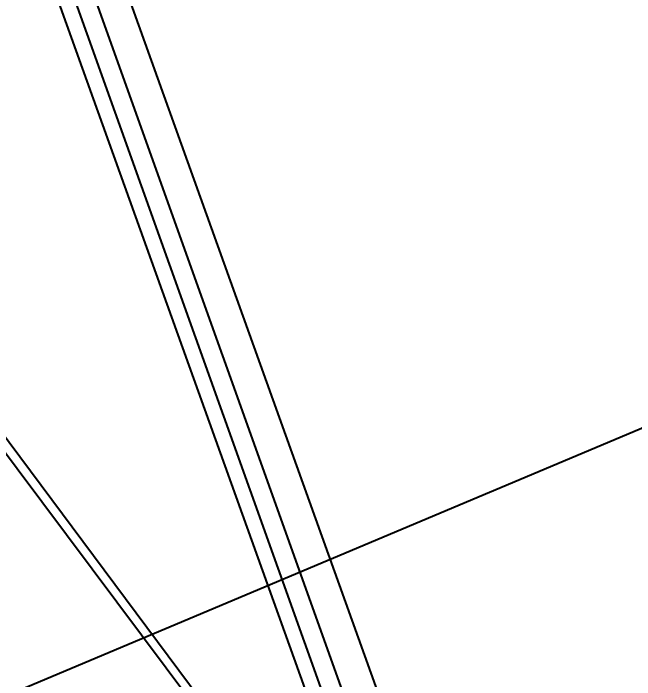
# Model space of a CAD drawing. Header units: feet. Extents: x -208 to 2089, y -974 to 342.
# Drawn here: x 839.79 to 845.66, y -519.21 to -512.91 of the extents above; entities that cross this region are included whole.
import ezdxf
from ezdxf import colors
from ezdxf.entities.mleader import LeaderData, LeaderLine
from ezdxf.math import Vec2, Vec3

# ---------------------------------------------------------------- set-up
doc = ezdxf.new("R2010")
doc.units = ezdxf.units.FT
doc.header["$MEASUREMENT"] = 0
doc.layers.add('EQUIPMENT', color=6, linetype='Continuous')
doc.layers.add('TEXT', color=1, linetype='Continuous')
doc.styles.add('NEI-A', font='arial.ttf', dxfattribs={"height": 0.1})

msp = doc.modelspace()

# ---------------------------------------------------------------- linework, layer by layer
at = {"layer": 'EQUIPMENT'}
for points in [[(843.45009, -519.9393), (839.07524, -507.73), (839.03863, -507.62017), (838.98372, -507.51034), (838.94711, -507.40051), (838.89219, -507.29069), (838.81897, -507.19916), (838.76406, -507.08933), (838.69084, -506.99781), (838.61762, -506.90628), (838.5444, -506.81476), (838.45288, -506.72324), (838.37966, -506.63171), (838.28813, -506.55849), (838.21491, -506.48527), (838.12339, -506.41205), (838.06848, -506.37545), (838.03187, -506.35714), (837.97695, -506.32053), (837.92204, -506.30223), (834.60887, -504.38022)], [(842.90094, -520.28709), (838.5261, -508.0961)], [(839.64269, -516.82749), (844.54838, -523.41721)], [(839.58777, -516.90071), (844.51177, -523.49043), (844.58499, -523.60026), (844.6582, -523.69179), (844.73142, -523.78331), (844.82295, -523.87483), (844.89617, -523.96636), (844.98769, -524.05788), (845.07921, -524.14941), (845.15243, -524.22263), (845.24396, -524.31415), (845.33548, -524.38737), (845.42701, -524.46059), (845.51853, -524.53381), (845.61005, -524.58872), (845.70158, -524.66194), (845.7931, -524.71685), (845.88463, -524.77177), (855.22007, -530.13508)]]:
    msp.add_lwpolyline(points, dxfattribs=at)
msp.add_lwpolyline([(843.04738, -520.28709), (843.21213, -520.19557), (838.85558, -508.00457), (838.69084, -508.0961)], close=True, dxfattribs=at)

# ---------------------------------------------------------------- leaders
at = {"layer": 'TEXT'}
ml = msp.add_multileader_mtext('Standard', dxfattribs=at)
ml.set_content('{\\H1.08333x;ø}3/8 COPPER GROUND BAR', color=256, style='NEI-A')
ml.set_leader_properties()
ml.build(insert=Vec2(0, 0))
ml.multileader.update_dxf_attribs({"dogleg_length": 0.0625, "arrow_head_size": 2.5, "scale": 20})
ctx = ml.context
ctx.base_point, ctx.scale, ctx.char_height, ctx.arrow_head_size, ctx.landing_gap_size, ctx.plane_origin = Vec3(850.59392, -515.30597), 20, 2, 2.5, 1.5, Vec3(784.96566, -555.06619)
notes = []
notes.append((ctx, [(0, (1, 1, 0), (849.34392, -515.30597), (1, 0), 1.25, [(0, [(833.49228, -521.98029)], 0, [])])]))
ctx.mtext.insert, ctx.mtext.width, ctx.mtext.line_spacing_factor, ctx.mtext.flow_direction = Vec3(852.09392, -514.30597), 18.4324606, 0.9, 5
for ctx, leaders in notes:
    for number, flags, end, landing, length, lines in leaders:
        leader = LeaderData()
        leader.index, (leader.has_last_leader_line, leader.has_dogleg_vector, leader.attachment_direction) = number, flags
        leader.last_leader_point, leader.dogleg_vector, leader.dogleg_length = Vec3(end), Vec3(landing), length
        for number, points, colour, breaks in lines:
            line = LeaderLine()
            line.index, line.vertices, line.color, line.breaks = number, Vec3.list(points), colors.encode_raw_color(colour), breaks
            leader.lines.append(line)
        ctx.leaders.append(leader)

doc.saveas('drawing.dxf')
